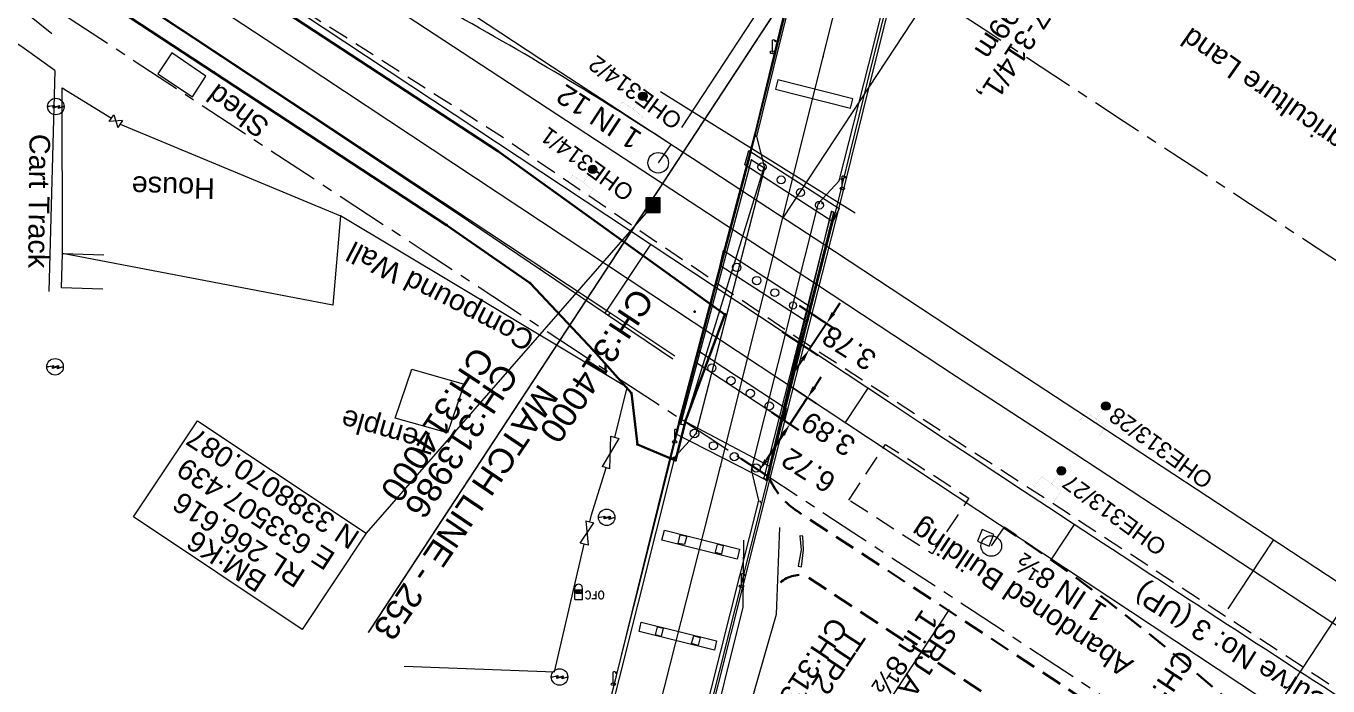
# Model space of a CAD drawing. Header units: metres. Extents: x 628572 to 650094, y 3375792 to 3391117.
# Drawn here: x 633431.5 to 633589.3, y 3388011.8 to 3388091.8 of the extents above; entities that cross this region are included whole.
import ezdxf
from ezdxf.enums import TextEntityAlignment as Align

# ---------------------------------------------------------------- set-up
doc = ezdxf.new("R2010")
doc.units = ezdxf.units.M
doc.header["$MEASUREMENT"] = 0
for name, pattern in [('CENTER', [2, 1.25, -0.25, 0.25, -0.25]), ('DASHED', [0.75, 0.5, -0.25]), ('PHANTOM2', [1.25, 0.625, -0.125, 0.125, -0.125, 0.125, -0.125])]:
    doc.linetypes.add(name, pattern=pattern)
doc.layers.get('Defpoints').update_dxf_attribs({"lineweight": 0})
for name, color, linetype, lineweight in [('Bench_Mark', 7, 'Continuous', 0), ('BRIDGE DETAILS PLAN', 7, 'Continuous', 0), ('Bridge Parapet', 7, 'Continuous', 0), ('Cart Track', 34, 'Continuous', 0), ('Compound Wall', 251, 'Continuous', 0), ('DFCC BOUNDARY', 6, 'CENTER', 0), ('Electric Pole', 251, 'Continuous', 0), ('Existing Chainage', 7, 'Continuous', 0), ('Existing IR Track', 143, 'Continuous', 0), ('Existing Railway Boundary', 7, 'CENTER', 0), ('Footpath', 251, 'Continuous', 0), ('Gate', 251, 'Continuous', 0), ('Govt buliding', 251, 'Continuous', 0), ('Grill', 251, 'Continuous', 0), ('Lamp_Post', 7, 'Continuous', 0), ('LC DETAILS IN PLAN', 7, 'Continuous', 0), ('MATCH LINE', 7, 'Continuous', 0), ('Ofc Pillar', 7, 'Continuous', 0), ('OHE MAST', 8, 'Continuous', 0), ('Parking Area', 251, 'Continuous', 30), ('Piers_Abutment', 7, 'Continuous', 0), ('PROPOSED DFCC TOE LINE', 239, 'Continuous', 0), ('PROPOSED DFCC TOE SLOPES', 239, 'Continuous', 0), ('PROPOSED FORMATION LINE - PLAN', 187, 'Continuous', 0), ('Religious_Place', 251, 'Continuous', 0), ('Residential Building Pucca', 251, 'Continuous', 0), ('Shed', 251, 'Continuous', 0), ('Side Details', 251, 'Continuous', 0), ('Subroad Centre', 34, 'Continuous', 0), ('Subroad Edge', 34, 'Continuous', 0), ('Tank', 7, 'Continuous', 0), ('Text', 251, 'Continuous', 0), ('TOPOSTYLEREMARK', 251, 'Continuous', 0), ('Wing Wall', 7, 'Continuous', 0)]:
    doc.layers.add(name, color=color, linetype=linetype, lineweight=lineweight)
for name, color, linetype in [('Cut & Conn', 190, 'Continuous'), ('Cut & Conn curves up', 192, 'Continuous'), ('IR PROPOSALS', 190, 'Continuous')]:
    doc.layers.add(name, color=color, linetype=linetype)
doc.styles.add('notes', font='romans.shx', dxfattribs={"height": 2})
doc.styles.get("Standard").update_dxf_attribs({"font": 'arial.ttf'})
doc.styles.add('Style-Arial', font='arial.ttf')
doc.styles.add('Text', font='arial.ttf', dxfattribs={"height": 2})
doc.dimstyles.new('ISO-25', dxfattribs={"dimtxt": 2.5, "dimasz": 2.5, "dimexe": 1.25, "dimexo": 0.625, "dimtad": 1, "dimtxsty": 'Standard', "dimcen": 2.5, "dimadec": 0, "dimazin": 0, "dimtfac": 1, "dimtmove": 0, "dimatfit": 3, "dimfxl": 1, "dimarcsym": 0})

# ---------------------------------------------------------------- blocks, each defined once
blk = doc.blocks.new('GT')
at = {"layer": 'Gate'}
for p, q in [((-0.5, -0.5), (-0.5, 0.5)), ((-0.5, 0.5), (0.5, -0.5)), ((0.5, 0.5), (0.5, -0.5))]:
    blk.add_line(p, q, dxfattribs=at)
at = {"layer": 'Gate', "flags": 128}
blk.add_lwpolyline([(0.5, 0.5), (-0.5, -0.5)], dxfattribs=at)
blk = doc.blocks.new('EP')
blk.add_hatch(color=8).paths.add_polyline_path([(0.31, -0.24), (0.31, 0), (-0.31, -0.19), (-0.31, 0.07), (-0.93, -0.01), (-0.21, 0.16), (-0.21, -0.05), (0.43, 0.15), (0.41, -0.1), (0.94, -0.01)])
at = {"color": 8}
for p, q in [((-0.93, -0.01), (-0.21, 0.16)), ((-0.31, 0.07), (-0.93, -0.01)), ((-0.31, -0.19), (-0.31, 0.07)), ((0.31, 0), (-0.31, -0.19)), ((-0.21, 0.16), (-0.21, -0.05)), ((-0.21, -0.05), (0.43, 0.15)), ((0.31, -0.24), (0.31, 0)), ((0.43, 0.15), (0.41, -0.1)), ((0.94, -0.01), (0.31, -0.24)), ((0.41, -0.1), (0.94, -0.01))]:
    blk.add_line(p, q, dxfattribs=at)
blk.add_circle((0, 0), 1, dxfattribs=at)
blk = doc.blocks.new('LP')
at = {"flags": 128}
for points in [[(0, 0), (0, 1.5)], [(0.25, 1.35), (0.44, 1.35)]]:
    blk.add_lwpolyline(points, dxfattribs=at)
for centre, radius, start, end in [((0.07, 0.99), 0.519, 57.6425, 97.3165), ((0.34, 1.33), 0.094, 11.7012, 168.0476)]:
    blk.add_arc(centre, radius, start, end)
at = {"extrusion": (0, 0, -1)}
blk.add_ellipse((0, 0.01), major_axis=(0.308, 0), ratio=0.400495, dxfattribs=at)
blk.add_ellipse((0.35, 1.36), major_axis=(0.0017, 0.0438), ratio=0.461056, start_param=1.74022, end_param=4.575836)
blk = doc.blocks.new('OFC')
at = {"ltscale": 5}
for p, q in [((-0.46, 0), (-0.46, 1.23)), ((-0.46, 0), (0.46, 0)), ((0.46, 0), (0.46, 1.23))]:
    blk.add_line(p, q, dxfattribs=at)
at = {"extrusion": (-1, -8.21066e-11, 0), "elevation": 0.34, "flags": 128}
blk.add_lwpolyline([(-1.13, 1.23), (-1.13, 0), (-0.77, 0), (-0.77, 1.23), (-1.13, 1.23)], close=True, dxfattribs=at)
at = {"extrusion": (-2.00765e-10, 1, 0), "elevation": 1.13, "flags": 128}
blk.add_lwpolyline([(-0.38, 1.23), (-0.38, 0), (0.34, 0), (0.34, 1.23), (-0.38, 1.23)], close=True, dxfattribs=at)
at = {"flags": 128}
blk.add_lwpolyline([(0.38, 1.13), (0.38, 0.77), (-0.34, 0.77), (-0.34, 1.13), (0.38, 1.13)], close=True, dxfattribs=at)
at = {"elevation": 1.23, "flags": 128}
blk.add_lwpolyline([(0.38, 0.77), (0.38, 1.13), (-0.34, 1.13), (-0.34, 0.77), (0.38, 0.77)], close=True, dxfattribs=at)
at = {"extrusion": (-8.0306e-11, -1, 0), "elevation": -0.77, "flags": 128}
blk.add_lwpolyline([(-0.34, 1.23), (-0.34, 0), (0.38, 0), (0.38, 1.23), (-0.34, 1.23)], close=True, dxfattribs=at)
at = {"extrusion": (1, -3.28427e-10, 0), "elevation": 0.38, "flags": 128}
blk.add_lwpolyline([(0.77, 1.23), (0.77, 0), (1.13, 0), (1.13, 1.23), (0.77, 1.23)], close=True, dxfattribs=at)
at = {"ltscale": 5}
blk.add_arc((0, 1.36), 0.48, 343.8979, 196.1021, dxfattribs=at)
at = {"ltscale": 5, "style": 'notes'}
blk.add_text('OFC', height=0.246, rotation=0, dxfattribs=at).set_placement((-0.33, 0.84))
at = {"style": 'notes'}
blk.add_text('OFC', height=0.937, rotation=180, dxfattribs=at).set_placement((3.18, 0.99, -359.18))
blk = doc.blocks.new('BM')
blk.add_hatch(color=256).paths.add_polyline_path([(-0.88, -0.88), (-0.88, 0.88), (0.88, 0.88), (0.88, -0.88)])
for p, q in [((0.88, 0.88), (-0.88, 0.88)), ((-0.88, 0.88), (-0.88, -0.88)), ((0.88, -0.88), (0.88, 0.88)), ((-0.88, -0.88), (0.88, -0.88))]:
    blk.add_line(p, q)
blk = doc.blocks.new('OHE MAST')
h = blk.add_hatch(color=256)
edge = h.paths.add_edge_path()
edge.add_arc((0, 0), 0.514, 0, 360)
at = {"const_width": 0.01, "flags": 128}
for points in [[(1.5, 3.5), (1.5, 2), (-1.5, 2), (-1.5, 3.5)], [(0, 2), (0, 0)]]:
    blk.add_lwpolyline(points, dxfattribs=at)
blk.add_circle((0, 0), 0.514)
blk = doc.blocks.new('*D114')
at = {"color": 0, "lineweight": -2, "transparency": 16777216}
for p, q in [((633525.17, 3388057.93), (633529.53, 3388055.05)), ((633529.31, 3388056.99), (633530.14, 3388058.24)), ((633523.08, 3388054.78), (633527.44, 3388051.89)), ((633528.48, 3388055.74), (633526.39, 3388052.58)), ((633525.57, 3388051.33), (633524.74, 3388050.08))]:
    blk.add_line(p, q, dxfattribs=at)
at = {"color": 0, "transparency": 16777216}
for points in [[(633529.52, 3388056.85), (633529.1, 3388057.12), (633528.48, 3388055.74)], [(633525.77, 3388051.19), (633525.36, 3388051.47), (633526.39, 3388052.58)]]:
    blk.add_solid(points, dxfattribs=at)
at = {"layer": 'Defpoints', "color": 0, "transparency": 16777216}
for p in [(633524.65, 3388058.28), (633522.56, 3388055.12), (633526.39, 3388052.58)]:
    blk.add_point(p, dxfattribs=at)
at = {"color": 0, "transparency": 16777216, "insert": (633531.22, 3388052.76), "char_height": 2.5, "attachment_point": 5, "rotation": 147.6473}
blk.add_mtext('3.78', dxfattribs=at)
blk = doc.blocks.new('*D115')
at = {"color": 0, "lineweight": -2, "transparency": 16777216}
for p, q in [((633523.95, 3388048.22), (633527.22, 3388046.05)), ((633527.01, 3388047.99), (633527.84, 3388049.25)), ((633524.03, 3388043.5), (633526.18, 3388046.74)), ((633521.8, 3388044.98), (633525.07, 3388042.81)), ((633523.2, 3388042.25), (633522.38, 3388041))]:
    blk.add_line(p, q, dxfattribs=at)
at = {"color": 0, "transparency": 16777216}
for points in [[(633527.22, 3388047.86), (633526.8, 3388048.13), (633526.18, 3388046.74)], [(633523.41, 3388042.11), (633523, 3388042.39), (633524.03, 3388043.5)]]:
    blk.add_solid(points, dxfattribs=at)
at = {"layer": 'Defpoints', "color": 0, "transparency": 16777216}
for p in [(633523.43, 3388048.57), (633526.18, 3388046.74), (633521.28, 3388045.32)]:
    blk.add_point(p, dxfattribs=at)
at = {"color": 0, "transparency": 16777216, "insert": (633528.7, 3388042.34), "char_height": 2.5, "attachment_point": 5, "rotation": 147.6473}
blk.add_mtext('3.89', dxfattribs=at)
blk = doc.blocks.new('*D116')
at = {"color": 0, "lineweight": -2, "transparency": 16777216}
for p, q in [((633521.81, 3388044.97), (633525.08, 3388042.82)), ((633523.21, 3388042.25), (633521.16, 3388039.14)), ((633518.1, 3388039.36), (633521.38, 3388037.2))]:
    blk.add_line(p, q, dxfattribs=at)
at = {"color": 0, "transparency": 16777216}
for points in [[(633523.42, 3388042.11), (633523, 3388042.39), (633524.04, 3388043.5)], [(633521.37, 3388039.01), (633520.95, 3388039.28), (633520.33, 3388037.89)]]:
    blk.add_solid(points, dxfattribs=at)
at = {"layer": 'Defpoints', "color": 0, "transparency": 16777216}
for p in [(633521.28, 3388045.32), (633517.58, 3388039.71), (633520.33, 3388037.89)]:
    blk.add_point(p, dxfattribs=at)
at = {"color": 0, "transparency": 16777216, "insert": (633526.3, 3388037.91), "char_height": 2.5, "attachment_point": 5, "rotation": 147.6473}
blk.add_mtext('6.72', dxfattribs=at)

msp = doc.modelspace()

# ---------------------------------------------------------------- linework, layer by layer
at = {"layer": 'BRIDGE DETAILS PLAN', "flags": 128}
msp.add_lwpolyline([(633552.1138, 3387962.0314), (633603.1585, 3388039.6917)], dxfattribs=at)
at = {"layer": 'Bridge Parapet', "flags": 128}
for points in [[(633494.008, 3387977.0023), (633510.7045, 3388043.7049), (633519.1391, 3388075.7197), (633534.0707, 3388136.0056), (633546.3426, 3388184.9469), (633558.3974, 3388232.6781), (633570.6413, 3388281.1624), (633582.3289, 3388327.4457), (633582.1079, 3388327.4918), (633570.3504, 3388281.2824), (633558.0854, 3388232.6592), (633546.1026, 3388184.8959), (633533.7307, 3388136.0457), (633522.329, 3388089.3873), (633519.7365, 3388078.6746), (633519.0071, 3388075.9338), (633510.5455, 3388043.721), (633479.7156, 3387918.3144)], [(633521.3285, 3388036.7084), (633529.8433, 3388070.3382), (633533.9877, 3388087.1526), (633545.6663, 3388133.596), (633558.0573, 3388182.7642), (633569.4548, 3388228.1836), (633582.6762, 3388280.2627), (633593.7715, 3388324.3931), (633593.9985, 3388324.3221), (633582.9812, 3388280.2236), (633569.7328, 3388228.0925), (633545.9003, 3388133.6159), (633534.2627, 3388087.0596), (633530.0923, 3388070.2642), (633521.5215, 3388036.6074)], [(633482.2174, 3387748.643), (633482.1688, 3387779.012), (633482.1369, 3387814.719), (633482.4642, 3387837.892), (633483.587, 3387858.0918), (633486.9363, 3387888.1203), (633491.6283, 3387916.0007), (633505.8457, 3387975.0586), (633521.3285, 3388036.7084)], [(633521.5215, 3388036.6074), (633506.0577, 3387975.0676), (633491.8333, 3387915.9936), (633483.906, 3387858.1278), (633482.6542, 3387837.9969), (633482.4189, 3387814.726), (633482.4088, 3387779.14), (633482.4524, 3387748.533), (633482.2174, 3387748.643)]]:
    msp.add_lwpolyline(points, dxfattribs=at)
msp.add_lwpolyline([(633521.1618, 3388036.7999), (633521.2845, 3388036.6834), (633529.4951, 3388069.0573), (633529.3181, 3388069.1913), (633521.1618, 3388036.7999)], close=True, dxfattribs=at)
at = {"layer": 'Cart Track', "flags": 128}
msp.add_lwpolyline([(633434.9356, 3388086.4237), (633434.2058, 3388059.6388)], dxfattribs=at)
at = {"layer": 'Compound Wall', "flags": 128}
for points in [[(633502.8062, 3388041.9121), (633504.3351, 3388047.9558), (633469.5511, 3388068.8098), (633468.6285, 3388057.9489), (633435.8664, 3388064.2246), (633435.8443, 3388084.3486), (633441.8038, 3388080.6518)], [(633442.8647, 3388079.9416), (633469.5511, 3388068.8098)], [(633499.7938, 3388031.6745), (633500.0099, 3388032.5035), (633501.7537, 3388038.2342)], [(633477.2653, 3388014.1767), (633495.5222, 3388013.4781), (633499.1054, 3388028.9816)]]:
    msp.add_lwpolyline(points, dxfattribs=at)
at = {"layer": 'Cut & Conn', "linetype": 'Continuous', "lineweight": 0, "flags": 128}
msp.add_lwpolyline([(633501.648, 3388056.9798), (633507.1697, 3388065.3171)], dxfattribs=at)
at = {"layer": 'Cut & Conn curves up', "lineweight": 0, "flags": 128}
for points in [[(633533.4897, 3388047.8857), (633530.7288, 3388043.7171)], [(633558.5182, 3388031.3456), (633555.7698, 3388027.1687)]]:
    msp.add_lwpolyline(points, dxfattribs=at)
at = {"layer": 'DFCC BOUNDARY', "ltscale": 5, "flags": 128}
msp.add_lwpolyline([(634429.4889, 3387513.4105), (634426.1895, 3387508.3988), (634419.7931, 3387512.5211), (634404.4991, 3387522.3747), (634378.1359, 3387539.6578), (634351.712, 3387556.981), (634335.9664, 3387567.3032), (634320.2886, 3387577.5811), (634304.8024, 3387587.7611), (634289.3462, 3387597.9214), (634272.346, 3387609.0946), (634255.2778, 3387620.3125), (634239.2043, 3387630.8892), (634222.9323, 3387641.5963), (634207.0037, 3387652.0409), (634191.0838, 3387662.4797), (634175.1238, 3387673.0005), (634159.2052, 3387683.4942), (634142.3072, 3387694.5871), (634125.4714, 3387705.639), (634108.1406, 3387717.0123), (634090.8156, 3387728.3817), (634074.7588, 3387738.9565), (634058.5467, 3387749.6288), (634041.5346, 3387760.8181), (634024.4481, 3387772.0564), (634009.347, 3387782.0356), (633994.1171, 3387792.0999), (633978.7581, 3387802.1521), (633963.4261, 3387812.1867), (633948.4915, 3387821.9886), (633933.5729, 3387831.7799), (633915.6253, 3387843.5591), (633881.1974, 3387866.1587), (633864.6302, 3387877.0361), (633849.6344, 3387886.8809), (633834.5936, 3387896.7552), (633829.2074, 3387900.2982), (633839.0778, 3387915.3506), (633828.4043, 3387922.4271), (633812.2617, 3387933.1296), (633797.354, 3387942.9725), (633782.5264, 3387952.7625), (633765.3231, 3387964.1776), (633748.0988, 3387975.6067), (633732.5065, 3387985.9713), (633716.8561, 3387996.3745), (633699.5737, 3388007.8273), (633682.3675, 3388019.2296), (633666.2722, 3388029.8685), (633650.3556, 3388040.3891), (633634.8738, 3388050.6626), (633627.3024, 3388055.6866), (633627.2813, 3388055.7179), (633609.8973, 3388067.2236), (633602.2022, 3388055.5281), (633595.2427, 3388060.098), (633578.8436, 3388070.8663), (633564.5675, 3388080.2056), (633547.4844, 3388091.4779), (633530.0073, 3388102.9177), (633512.5564, 3388114.3403), (633498.9838, 3388123.2488), (633478.7149, 3388136.5747), (633475.9757, 3388132.3917), (633466.8512, 3388138.3907), (633450.5143, 3388149.1452), (633434.7232, 3388159.4875), (633418.1779, 3388170.3241), (633402.6228, 3388180.5383), (633386.7801, 3388190.9414), (633369.5535, 3388202.2641), (633352.3136, 3388213.5955), (633333.4781, 3388225.9568), (633314.6789, 3388238.2943), (633299.7464, 3388248.1103), (633284.7932, 3388257.9399), (633265.7087, 3388270.4181), (633246.5851, 3388282.9206), (633234.3751, 3388290.9157), (633222.1433, 3388298.9251), (633203.8791, 3388310.9031), (633185.6706, 3388322.8445), (633169.1062, 3388333.7518), (633152.7043, 3388344.5522), (633136.6526, 3388355.3307), (633120.6995, 3388366.0431), (633093.1881, 3388384.8291), (633088.3444, 3388388.1366), (633069.1887, 3388401.33), (633056.4484, 3388410.1094), (633046.7317, 3388416.8512), (633039.4302, 3388421.8772), (633030.212, 3388428.258), (633012.2457, 3388440.688), (632996.9051, 3388451.2537), (632992.1416, 3388454.565), (632977.2134, 3388464.8591), (632959.2754, 3388477.1351), (632957.0223, 3388478.7144), (632938.3558, 3388491.398), (632925.836, 3388499.7971), (632902.7424, 3388515.0273), (632890.8353, 3388522.8009), (632885.7488, 3388525.9863), (632868.7141, 3388537.1993), (632847.8113, 3388559.867)], dxfattribs=at)
at = {"layer": 'Existing Chainage', "color": 7, "linetype": 'Continuous', "lineweight": 13, "flags": 128}
for points in [[(633502.8774, 3388063.9512), (633511.095, 3388076.5)], [(633502.8774, 3388063.9512), (633511.095, 3388076.5)], [(633577.1584, 3388021.1033), (633582.6579, 3388029.4553)]]:
    msp.add_lwpolyline(points, dxfattribs=at)
at = {"layer": 'Existing IR Track', "color": 88, "linetype": 'DASHED', "ltscale": 5, "flags": 128}
msp.add_lwpolyline([(633655.2558, 3387968.8454), (633651.3204, 3387971.3978), (633618.9693, 3387992.5343), (633588.2438, 3388012.7388), (633555.5721, 3388034.1031), (633524.2034, 3388054.4683), (633489.5286, 3388078.1213), (633461.7389, 3388095.8322), (633429.7692, 3388117.3358), (633397.98, 3388138.1201), (633365.2232, 3388159.5832), (633331.9342, 3388181.5017), (633305.6101, 3388199.5599), (633293.819, 3388207.6162), (633281.4239, 3388215.7519), (633264.447, 3388226.8212), (633226.0824, 3388251.9169), (633201.4886, 3388268.1225), (633165.1673, 3388291.9881), (633131.8644, 3388313.7708), (633100.0164, 3388334.8736), (633069.8468, 3388355.0655), (633066.6826, 3388357.1272), (633052.312, 3388366.5682), (633049.0719, 3388368.7399), (633046.1212, 3388370.658), (633034.399, 3388378.4057), (633025.0907, 3388384.5662), (633008.4566, 3388395.4793), (632989.5886, 3388407.849), (632964.854, 3388424.1264), (632944.356, 3388437.5642), (632916.4413, 3388455.8732), (632896.2201, 3388469.1828), (632879.7564, 3388480.0129), (632866.3179, 3388488.8026), (632862.5514, 3388491.262), (632858.682, 3388493.7589), (632841.7019, 3388504.9599)], dxfattribs=at)
at = {"layer": 'Existing IR Track', "flags": 128}
for points in [[(633606.8888, 3388008.157), (633591.0452, 3388018.5872), (633591.041, 3388018.5932), (633574.9339, 3388029.1698), (633558.5614, 3388039.9207), (633544.2506, 3388049.2826), (633527.1635, 3388060.5576), (633509.7436, 3388071.9599), (633492.2733, 3388083.3953), (633478.6812, 3388092.3166), (633449.2718, 3388111.6519), (633432.9504, 3388122.3962), (633417.1907, 3388132.7179), (633400.6292, 3388143.5651), (633385.0584, 3388153.7896), (633369.2156, 3388164.1927), (633351.9773, 3388175.5232), (633334.7374, 3388186.8546), (633315.9206, 3388199.2036), (633297.1214, 3388211.5411), (633282.1688, 3388221.3703), (633267.2484, 3388231.1783), (633248.1968, 3388243.635)], [(633624.7361, 3388001.7759), (633609.3469, 3388011.8954), (633593.6904, 3388022.1908), (633577.3994, 3388032.9178), (633561.0644, 3388043.6737), (633546.7342, 3388053.0606), (633529.468, 3388064.4682), (633512.2343, 3388075.7539), (633511.095, 3388076.5), (633495.284, 3388086.8539), (633481.2035, 3388096.1521), (633467.6862, 3388105.0785), (633451.804, 3388115.5032), (633435.599, 3388126.1681), (633419.749, 3388136.6076)]]:
    msp.add_lwpolyline(points, dxfattribs=at)
at = {"layer": 'Existing Railway Boundary', "ltscale": 5, "flags": 128}
msp.add_lwpolyline([(631983.38, 3389039.032), (631997.7807, 3389029.4226), (631998.0481, 3389028.4172), (632017.689, 3389013.381), (632054.7643, 3388986.9088), (632106.6339, 3388955.856), (632154.9467, 3388925.0992), (632230.8669, 3388875.9972), (632261.2753, 3388857.0709), (632290.5359, 3388840.2738), (632385.6616, 3388776.6365), (632400.5735, 3388766.5357), (632397.5375, 3388762.1235), (632395.5364, 3388759.1088), (632389.2973, 3388750.367), (632386.7075, 3388746.9674), (632380.0799, 3388739.4039), (632361.8258, 3388715.063), (632365.1364, 3388712.5802), (632373.8273, 3388706.8724), (632388.4278, 3388697.2834), (632403.5607, 3388687.3436), (632418.7904, 3388677.3402), (632434.5002, 3388667.0345), (632450.2517, 3388656.7014), (632466.7864, 3388645.8571), (632483.3195, 3388635.0137), (632501.7611, 3388622.9148), (632520.2525, 3388610.7831), (632536.8197, 3388599.9238), (632553.3588, 3388589.0829), (632565.8495, 3388580.885), (632578.4671, 3388572.604), (632596.9196, 3388560.5289), (632615.4939, 3388548.3741), (632635.6038, 3388535.295), (632652.8405, 3388523.9973), (632669.9946, 3388512.743), (632686.4084, 3388501.9869), (632696.8068, 3388495.1588), (632732.8678, 3388550.0585), (632815.552, 3388494.313), (632865.8266, 3388462.6693), (632954.7858, 3388408.1832), (633025.1519, 3388369.9037), (633056.7277, 3388353.8904), (633065.1399, 3388349.0145), (633088.5914, 3388328.9973), (633152.5885, 3388273.22), (633202.5468, 3388242.3953), (633264.4413, 3388204.6969), (633318.529, 3388171.7998), (633353.1394, 3388148.7029), (633406.9301, 3388112.3266), (633420.502, 3388103.4378), (633436.8123, 3388092.7008), (633466.2362, 3388073.356), (633479.8402, 3388064.4269), (633497.3225, 3388052.9837), (633514.7073, 3388041.6043), (633531.7969, 3388030.3277), (633546.129, 3388020.9518), (633562.4852, 3388010.2117), (633576.5949, 3388000.9466), (633594.4174, 3387989.2137), (633606.8568, 3387981.0241), (633607.7091, 3387982.3188), (633610.8424, 3387980.256), (633626.8506, 3387969.7582), (633642.9494, 3387959.201), (633660.1619, 3387947.8844), (633677.4438, 3387936.5221), (633693.0899, 3387926.2037), (633708.7685, 3387915.8637), (633726.0343, 3387904.4973), (633743.3468, 3387893.1002), (633758.2779, 3387883.3197), (633773.1647, 3387873.5681), (633789.2894, 3387862.9617), (633805.4356, 3387852.3412), (633820.4764, 3387842.4668), (633835.4704, 3387832.6232), (633852.0416, 3387821.7432), (633886.4734, 3387799.1411), (633904.4207, 3387787.3621), (633919.3393, 3387777.5707), (633934.3023, 3387767.7502), (633949.6629, 3387757.6969), (633964.9235, 3387747.7091), (633980.0551, 3387737.7098), (633995.2041, 3387727.6988), (634012.3387, 3387716.4289), (634029.3333, 3387705.2512), (634045.5362, 3387694.5849), (634061.6293, 3387683.9862), (634078.9907, 3387672.5929), (634096.3149, 3387661.224), (634113.1506, 3387650.1721), (634130.0059, 3387639.1072), (634145.8823, 3387628.6414), (634161.8963, 3387618.085), (634177.8703, 3387607.6107), (634193.7633, 3387597.1895), (634209.9993, 3387586.506), (634226.097, 3387575.9134), (634243.1652, 3387564.6955), (634260.1615, 3387553.5249), (634275.6177, 3387543.3646), (634291.1318, 3387533.1662), (634296.8083, 3387529.4449), (634291.9143, 3387522.0113), (634301.9583, 3387515.4268), (634317.7028, 3387505.1053), (634344.1271, 3387487.7818), (634370.6963, 3387470.3636), (634386.1901, 3387460.3813), (634401.9429, 3387450.229), (634426.4972, 3387434.0857), (634451.3792, 3387417.727), (634475.9114, 3387401.5928), (634500.3759, 3387385.5031), (634523.6732, 3387370.1555), (634547.0997, 3387354.7227), (634564.8006, 3387343.068), (634582.571, 3387331.3674), (634601.3879, 3387318.9723), (634620.2858, 3387306.5238), (634639.3106, 3387294.0156), (634658.1243, 3387281.6461), (634679.4814, 3387267.2836), (634702.026, 3387254.0413), (634712.9167, 3387246.4104), (634726.0042, 3387238.4627), (634737.8854, 3387230.0656), (634750.9438, 3387221.7267), (634764.9008, 3387212.4131), (634775.612, 3387204.6159), (634789.3703, 3387195.959), (634801.4607, 3387188.869), (634814.7172, 3387180.8194), (634815.4987, 3387180.2694), (634827.9598, 3387171.3498), (634840.5994, 3387164.128), (634854.2176, 3387155.5292), (634871.8787, 3387143.9515), (634877.6173, 3387139.7695), (634887.5373, 3387132.4757), (634902.4262, 3387121.5277), (634921.3448, 3387107.4791), (634940.6674, 3387093.1306), (634962.2421, 3387077.0753), (634984.1126, 3387060.8), (635000.5185, 3387048.6195), (635017.0238, 3387036.3652), (635035.7455, 3387022.426), (635054.4369, 3387008.5092), (635082.1937, 3386987.9155), (635109.8573, 3386967.3911), (635134.2436, 3386949.2611), (635158.5309, 3386931.2047), (635180.7563, 3386914.7058), (635202.7867, 3386898.3516), (635206.1213, 3386895.8016), (635211.1242, 3386892.0437), (635230.1367, 3386877.9281), (635249.207, 3386863.7701), (635270.9723, 3386847.61), (635292.819, 3386831.3895), (635313.1117, 3386816.3456), (635333.3618, 3386801.3334), (635352.372, 3386787.2182), (635371.5331, 3386772.9909), (635390.4616, 3386758.9197), (635409.8226, 3386744.527), (635427.2062, 3386731.6093), (635445.0434, 3386718.3546), (635461.6171, 3386706.0794), (635478.4695, 3386693.5976), (635493.4196, 3386682.4884), (635508.6023, 3386671.2062), (635518.0063, 3386664.2196), (635527.5618, 3386657.1206), (635543.461, 3386645.2907), (635559.7145, 3386633.1978), (635591.676, 3386610.2688), (635606.0755, 3386599.5015), (635620.6466, 3386588.6057), (635636.5434, 3386576.7606), (635652.3995, 3386564.9458), (635668.2493, 3386553.1365), (635683.9787, 3386541.4169), (635700.2614, 3386528.9886), (635716.7419, 3386516.4094), (635732.9183, 3386504.3569), (635749.0007, 3386492.3748), (635764.9276, 3386480.5277), (635780.91, 3386468.6394), (635796.8963, 3386456.7694), (635812.8908, 3386444.8934), (635829.3631, 3386432.6938), (635845.7912, 3386420.527), (635861.6814, 3386408.7334), (635877.6317, 3386396.8953), (635893.2055, 3386385.3425), (635908.8769, 3386373.7174), (635925.058, 3386361.6972), (635941.2668, 3386349.6564), (635956.6865, 3386338.1889), (635972.0823, 3386326.7391), (635987.7899, 3386315.0493), (636003.5308, 3386303.3347), (636019.0977, 3386291.765), (636034.6476, 3386280.2079), (636050.7681, 3386268.2256), (636066.8961, 3386256.2378), (636083.1084, 3386244.1987), (636099.3561, 3386232.1333), (636114.134, 3386221.1471), (636147.8198, 3386196.1265), (636166.7058, 3386182.1085), (636182.4635, 3386170.4111), (636198.2037, 3386158.7268), (636214.3364, 3386146.7471), (636230.3919, 3386134.8247), (636230.9614, 3386134.4025), (636228.154, 3386130.995), (636300.9317, 3386076.4069), (636382.1931, 3386014.4435), (636463.0816, 3385952.0584), (636544.2755, 3385889.3268), (636568.8921, 3385871.1182), (636613.4471, 3385839.7025), (636628.0709, 3385853.6506), (636650.5128, 3385835.4717), (636693.9069, 3385800.1065), (636686.7095, 3385790.4003), (636696.0629, 3385782.3378), (636710.473, 3385769.9165), (636766.0138, 3385726.4206), (636849.4668, 3385668.9836), (636931.64, 3385608.8479), (637013.8419, 3385548.1951), (637096.6082, 3385488.6336), (637121.9489, 3385470.2058), (637176.9181, 3385426.1737), (637258.1753, 3385363.4078), (637340.1494, 3385301.7514), (637422.2947, 3385241.0852), (637447.0788, 3385223.2045), (637528.2227, 3385160.8768), (637610.9552, 3385100.7612), (637694.8717, 3385041.953), (637753.3499, 3385002.2846), (637771.5944, 3384989.982), (637771.5944, 3384979.4924), (637852.0915, 3384922.0343), (637935.0162, 3384862.0714), (637993.4351, 3384821.4573), (638019.0158, 3384803.2052), (638102.4107, 3384745.0584), (638178.9785, 3384688.3398), (638237.6603, 3384636.8079), (638344.701, 3384557.2221), (638427.4112, 3384496.8586), (638508.4228, 3384435.5926), (638565.3238, 3384391.9743), (638589.782, 3384373.2765), (638631.8324, 3384337.8543), (638619.2503, 3384320.7689), (638700.6253, 3384258.2275), (638758.2306, 3384210.1286), (638748.4263, 3384194.4881), (638832.9819, 3384135.241), (638898.2751, 3384089.8354), (638910.685, 3384104.7359), (638994.0238, 3384045.8483), (639077.2216, 3383986.384), (639102.1383, 3383968.0886), (639159.8745, 3383926.5901), (639184.8741, 3383908.5552), (639242.6613, 3383867.4991), (639268.1519, 3383849.1332), (639327.9549, 3383811.5106), (639354.2186, 3383795.0507), (639414.5653, 3383756.9689), (639440.0428, 3383739.3736), (639498.3493, 3383699.1058), (639523.8465, 3383681.6785), (639574.9736, 3383646.7331), (639583.1624, 3383652.0276), (639689.1575, 3383571.5368), (639770.3529, 3383510.1038), (639826.8338, 3383467.0843), (639851.6063, 3383448.3401), (639907.8381, 3383405.1303), (639928.7552, 3383389.2727), (639932.4136, 3383385.8226), (639987.4639, 3383341.8457), (640012.7135, 3383323.0928), (640093.1273, 3383262.0565), (640171.8725, 3383196.1592), (640228.3322, 3383153.381), (640311.5957, 3383095.2106), (640394.8641, 3383036.2274), (640477.4145, 3382977.0386), (640559.1827, 3382915.4685), (640665.4567, 3382835.3045), (640720.6935, 3382789.5682), (640744.1896, 3382769.9043), (640801.5333, 3382727.7921), (640884.497, 3382668.355), (640967.4181, 3382609.4811), (641049.3321, 3382547.9775), (641130.842, 3382487.0083), (641212.6929, 3382426.3203), (641295.2397, 3382366.2732), (641377.1032, 3382305.6407), (641458.6913, 3382244.4694), (641539.788, 3382182.3426), (641622.1383, 3382122.0097), (641702.364, 3382062.6427), (641784.5528, 3382001.6936), (641867.0132, 3381941.5198), (641973.939, 3381862.1361), (642047.1447, 3381806.5386), (642111.3474, 3381756.247), (642135.5451, 3381737.1522), (642191.6481, 3381692.8805), (642216.3665, 3381674.0919), (642297.8377, 3381612.4104), (642380.4062, 3381552.4772), (642463.3246, 3381492.4122), (642545.7114, 3381431.7783), (642627.5896, 3381371.9523), (642710.042, 3381311.7191), (642794.2249, 3381254.3826), (642875.8129, 3381193.2771), (642956.3456, 3381130.3141), (643036.4583, 3381067.3443), (643117.185, 3381004.8095), (643172.4593, 3380960.8682), (643197.158, 3380942.1115), (643255.3116, 3380901.5691), (643282.0179, 3380885.9855), (643340.0019, 3380844.3971), (643414.9945, 3380785.1482), (643451.8986, 3380756.7808), (643532.8037, 3380694.4612), (643535.2972, 3380692.6635), (643551.2784, 3380680.8194), (643567.3357, 3380668.919), (643583.0638, 3380657.2952), (643598.7082, 3380645.7333), (643614.3081, 3380634.1892), (643630.1523, 3380622.4653), (643650.0814, 3380608.0318), (643669.585, 3380593.9065), (643682.7179, 3380584.1884), (643695.5222, 3380574.7117), (643709.3225, 3380564.4893), (643722.9637, 3380554.3847), (643737.887, 3380543.3483), (643752.8235, 3380532.3022), (643768.2592, 3380520.8389), (643783.7331, 3380509.3472), (643799.7855, 3380497.4973), (643815.9413, 3380485.5714), (643832.7782, 3380473.1288), (643849.7289, 3380460.6021), (643866.059, 3380448.5159), (643882.3496, 3380436.4589), (643898.3816, 3380424.7148), (643914.2305, 3380413.1048), (643929.3278, 3380401.9147), (643944.4267, 3380390.7231), (643959.7518, 3380379.1349), (643975.3902, 3380367.3097), (643987.907, 3380358.1055), (644000.1603, 3380349.0958), (644017.4569, 3380336.3184), (644034.4669, 3380323.7528), (644046.4455, 3380314.9727), (644249.4258, 3380165.3983), (644621.007, 3379887.6965), (644676.9944, 3379845.4482), (644702.8645, 3379825.9912), (644738.6024, 3379799.4801), (644742.2817, 3379796.7418), (644771.2557, 3379773.8192), (644804.6479, 3379750.2058), (644834.554, 3379728.6172), (644848.5372, 3379718.5093), (644863.2911, 3379707.9396), (644878.1999, 3379697.2589), (644893.8111, 3379686.127), (644909.381, 3379675.0245), (644918.4816, 3379668.5863), (644935.1691, 3379656.7791), (644907.7997, 3379620.3367), (644936.8456, 3379598.666), (644961.4527, 3379618.4234), (645145.9779, 3379481.4776), (645154.4712, 3379493.1591), (645276.7247, 3379402.534), (645270.2115, 3379393.7381), (645468.3754, 3379252.8811), (645478.6859, 3379267.1096), (645498.5589, 3379252.3702), (645510.5872, 3379243.9988), (645510.5872, 3379243.9988), (645531.3517, 3379228.922), (645544.8911, 3379218.91), (645549.0311, 3379215.8257)], dxfattribs=at)
at = {"layer": 'Footpath', "flags": 128}
for points in [[(633519.4, 3388075.6107), (633520.8929, 3388074.6705), (633511.2394, 3388043.3859), (633510.8185, 3388043.5419), (633519.4, 3388075.6107)], [(633529.0851, 3388069.3383), (633529.3147, 3388069.2519), (633529.0851, 3388069.3383), (633520.8935, 3388037.0215), (633521.1565, 3388036.7344), (633529.0851, 3388069.3383)]]:
    msp.add_lwpolyline(points, close=True, dxfattribs=at)
at = {"layer": 'Footpath'}
for p in [(633519.8995, 3388078.473), (633519.1151, 3388075.793), (633519.4, 3388075.611), (633520.8929, 3388074.67), (633530.2737, 3388073.248), (633530.4547, 3388073.304), (633527.5853, 3388070.344), (633527.9473, 3388070.307), (633529.0851, 3388069.338), (633529.3147, 3388069.252), (633510.8185, 3388043.542), (633511.2395, 3388043.386), (633512.7293, 3388042.381), (633509.7699, 3388039.409), (633509.9429, 3388039.46), (633519.4247, 3388037.962), (633520.8935, 3388037.021), (633521.1565, 3388036.734), (633520.4521, 3388034.152), (633520.5451, 3388033.978)]:
    msp.add_point(p, dxfattribs=at)
at = {"layer": 'Govt buliding', "color": 88, "linetype": 'DASHED', "ltscale": 5, "flags": 128}
msp.add_lwpolyline([(633531.1842, 3388034.318), (633535.6401, 3388041.0754), (633545.7322, 3388034.5409), (633541.2762, 3388027.7836), (633531.1842, 3388034.318)], close=True, dxfattribs=at)
at = {"layer": 'Grill', "flags": 128}
msp.add_lwpolyline([(633508.3392, 3388083.8853), (633531.9561, 3388069.1449)], dxfattribs=at)
at = {"layer": 'IR PROPOSALS', "linetype": 'Continuous', "lineweight": 0}
for p, q in [((633509.6069, 3388077.4744), (633508.077, 3388075.234)), ((633549.9788, 3388030.9837), (633548.4489, 3388028.7433))]:
    msp.add_line(p, q, dxfattribs=at)
at = {"layer": 'IR PROPOSALS', "linetype": 'Continuous', "lineweight": 0, "flags": 128}
for points in [[(633005.3366, 3388390.6501), (633017.9238, 3388382.2456, 0.00993225), (633037.4473, 3388369.7631, -0.01048092), (633058.0346, 3388356.5686), (633177.8795, 3388276.1671), (633464.7937, 3388087.4008), (633591.8294, 3388003.2666), (633707.3008, 3387929.2386), (633752.2019, 3387899.7159), (633755.1075, 3387899.6122)], [(633669.8611, 3387959.5362), (633666.7043, 3387961.5603), (633663.5474, 3387963.5843), (633620.9386, 3387990.9005), (633617.7816, 3387992.9245), (633614.6249, 3387994.9488), (633611.4686, 3387996.9736), (633608.3128, 3387998.9993), (633605.1578, 3388001.0262), (633602.0037, 3388003.0546), (633598.8508, 3388005.0848), (633595.6992, 3388007.117, -0.00221894), (633558.5182, 3388031.3456), (633555.3862, 3388033.408), (633552.2556, 3388035.4725), (633549.1262, 3388037.5386), (633545.9977, 3388039.6063), (633542.87, 3388041.6751), (633539.7429, 3388043.7448), (633536.6162, 3388045.8151), (633533.4897, 3388047.8857), (633203.4778, 3388266.4486)], [(633509.6069, 3388077.4744, 0.01891144), (633480.9665, 3388094.6099), (633461.9077, 3388105.0551, -0.01985979), (633431.8665, 3388123.1061)]]:
    msp.add_lwpolyline(points, format="xyb", dxfattribs=at)
at = {"layer": 'IR PROPOSALS', "lineweight": 13, "flags": 128}
for points in [[(633510.9379, 3388079.5078), (633524.7675, 3388100.636), (633506.1164, 3388112.9285), (633531.6685, 3388151.6978)], [(633519.693, 3387985.0513), (633543.4064, 3388021.0239)]]:
    msp.add_lwpolyline(points, dxfattribs=at)
at = {"layer": 'IR PROPOSALS', "linetype": 'DASHED', "lineweight": 30, "ltscale": 5, "flags": 128}
for points in [[(633801.3038, 3387853.9562, -0.3195207), (633798.335, 3387853.017), (633524.9612, 3388032.9503, -0.138793), (633521.583, 3388036.849)], [(633739.1144, 3387875.2611), (633736.4346, 3387875.3568), (633571.7311, 3388014.669, 0.02928505), (633549.9788, 3388030.9837), (633549.9788, 3388030.9837)], [(633795.3477, 3387844.907, 0.33400222), (633794.9653, 3387848.0519), (633525.8512, 3388025.1815, 0.25691383), (633522.5675, 3388023.9964)]]:
    msp.add_lwpolyline(points, format="xyb", dxfattribs=at)
at = {"layer": 'IR PROPOSALS', "linetype": 'Continuous', "lineweight": 0}
for centre in [(633508.077, 3388075.234), (633548.4489, 3388028.7433)]:
    msp.add_circle(centre, 1.2487, dxfattribs=at)
at = {"layer": 'LC DETAILS IN PLAN', "lineweight": 13, "flags": 128}
msp.add_lwpolyline([(633523.2426, 3388068.545), (633569.1235, 3388138.4032)], dxfattribs=at)
at = {"layer": 'MATCH LINE', "linetype": 'PHANTOM2', "ltscale": 15, "const_width": 0.2}
msp.add_lwpolyline([(633540.5301, 3388121.4489), (633472.934, 3388018.226)], dxfattribs=at)
at = {"layer": 'Parking Area', "flags": 128}
for points in [[(633292.7737, 3388206.196), (633331.0949, 3388179.8625), (633364.3908, 3388158.1108), (633396.8318, 3388136.7242), (633428.5828, 3388116.0236), (633488.6072, 3388076.6821), (633516.1604, 3388056.8332), (633511.4135, 3388044.0298), (633510.1758, 3388039.127), (633505.5691, 3388041.0757)], [(633505.5671, 3388041.0707), (633504.856, 3388047.2828), (633500.2437, 3388052.4574), (633492.5439, 3388060.6405), (633482.4369, 3388067.688), (633454.2176, 3388086.204), (633422.5735, 3388106.9845), (633390.5145, 3388127.9541), (633358.7155, 3388148.6416), (633325.4576, 3388171.0413), (633286.6803, 3388196.9569)]]:
    msp.add_lwpolyline(points, dxfattribs=at)
at = {"layer": 'Parking Area'}
for p in [(633454.2176, 3388086.204), (633488.6072, 3388076.682), (633482.4369, 3388067.688), (633492.5439, 3388060.641), (633512.4849, 3388057.1558), (633516.1604, 3388056.833), (633500.2437, 3388052.457), (633504.835, 3388047.322), (633511.4135, 3388044.03), (633505.5671, 3388041.071), (633510.1758, 3388039.127)]:
    msp.add_point(p, dxfattribs=at)
at = {"layer": 'Piers_Abutment', "flags": 128}
for points in [[(633531.6851, 3388082.9829), (633522.5854, 3388085.2862), (633522.2983, 3388084.1633), (633531.398, 3388081.86), (633531.6851, 3388082.9829)], [(633529.242, 3388068.0643), (633518.578, 3388074.9998), (633519.0672, 3388076.7397), (633530.0162, 3388069.6822), (633529.242, 3388068.0643)], [(633515.9625, 3388064.6002), (633515.5532, 3388062.8322), (633526.2172, 3388055.8967), (633526.6265, 3388057.6647), (633515.9625, 3388064.6002)], [(633523.2625, 3388044.0021), (633512.6525, 3388051.0017), (633512.9627, 3388052.4286), (633523.5727, 3388045.4291), (633523.2625, 3388044.0021)], [(633521.7454, 3388038.3309), (633521.3193, 3388036.6409), (633510.269, 3388042.3245), (633510.8326, 3388044.1169), (633521.7454, 3388038.3309)], [(633508.5355, 3388029.4592), (633508.8316, 3388030.6752), (633517.9523, 3388028.3559), (633517.656, 3388027.1396), (633508.5355, 3388029.4592)], [(633510.7416, 3388030.1039), (633511.5425, 3388029.9148), (633511.2494, 3388028.9189), (633510.4954, 3388029.039), (633510.7416, 3388030.1039)], [(633515.9854, 3388028.7792), (633515.2224, 3388028.9653), (633514.9833, 3388028.0023), (633515.772, 3388027.8099), (633515.9854, 3388028.7792)], [(633505.7669, 3388018.3526), (633506.015, 3388019.4996), (633515.1317, 3388017.2323), (633514.8835, 3388016.085), (633505.7669, 3388018.3526)], [(633508.4408, 3388017.7663), (633507.7428, 3388017.9624), (633507.986, 3388018.9443), (633508.6879, 3388018.7612), (633508.4408, 3388017.7663)], [(633512.4078, 3388017.8517), (633513.1568, 3388017.6206), (633512.9116, 3388016.6496), (633512.1153, 3388016.8953), (633512.4078, 3388017.8517)]]:
    msp.add_lwpolyline(points, close=True, dxfattribs=at)
at = {"layer": 'Piers_Abutment'}
for centre, radius in [((633520.6579, 3388074.717), 0.5007), ((633522.9827, 3388073.1592), 0.4806), ((633525.3225, 3388071.6219), 0.4806), ((633527.6293, 3388070.0965), 0.4839), ((633517.5957, 3388062.5345), 0.5076), ((633520.0275, 3388060.9431), 0.5076), ((633522.2207, 3388059.4733), 0.4695), ((633524.414, 3388057.9205), 0.4256), ((633514.5744, 3388050.3404), 0.4975), ((633516.9062, 3388048.7951), 0.4975), ((633519.238, 3388047.2587), 0.4975), ((633521.5518, 3388045.7384), 0.4975), ((633512.4688, 3388042.3867), 0.528), ((633514.7646, 3388040.8984), 0.4882), ((633517.3092, 3388039.5802), 0.5007), ((633519.9567, 3388038.2113), 0.5007)]:
    msp.add_circle(centre, radius, dxfattribs=at)
at = {"layer": 'PROPOSED DFCC TOE LINE', "lineweight": 0, "flags": 128}
msp.add_lwpolyline([(633509.848, 3388051.4007), (633501.6438, 3388056.9419), (633485.0815, 3388068.1548), (633468.4514, 3388079.2655), (633451.7943, 3388090.3353), (633435.0908, 3388101.3351), (633418.3986, 3388112.352), (633401.6939, 3388123.35), (633385.0246, 3388134.4015), (633368.2568, 3388145.3042), (633351.7624, 3388156.6197), (633334.944, 3388167.4461), (633318.3842, 3388178.6628), (633301.7071, 3388189.7025), (633284.8012, 3388200.3967), (633267.8084, 3388210.9597), (633251.5902, 3388222.6922)], dxfattribs=at)
at = {"layer": 'PROPOSED DFCC TOE SLOPES', "flags": 128}
for points in [[(633452.1842, 3388090.1552), (633452.1478, 3388090.1003)], [(633452.1842, 3388090.1552), (633452.1478, 3388090.1003)], [(633460.499, 3388084.5995), (633460.4764, 3388084.5654)], [(633460.499, 3388084.5995), (633460.4764, 3388084.5654)], [(633468.8588, 3388079.1118), (633468.8044, 3388079.0297)], [(633468.8588, 3388079.1118), (633468.8044, 3388079.0297)], [(633477.1578, 3388073.5322), (633477.1195, 3388073.4743)], [(633477.1578, 3388073.5322), (633477.1195, 3388073.4743)], [(633485.5335, 3388068.0684), (633485.433, 3388067.9168)], [(633485.5335, 3388068.0684), (633485.433, 3388067.9168)], [(633493.7925, 3388062.4285), (633493.7142, 3388062.3103)], [(633493.7925, 3388062.4285), (633493.7142, 3388062.3103)], [(633502.2081, 3388057.025), (633501.9957, 3388056.7043)], [(633502.2081, 3388057.025), (633501.9957, 3388056.7043)]]:
    msp.add_lwpolyline(points, dxfattribs=at)
at = {"layer": 'PROPOSED FORMATION LINE - PLAN', "lineweight": 0, "flags": 128}
msp.add_lwpolyline([(633510.1091, 3388051.7923), (633501.8541, 3388057.2594), (633485.1795, 3388068.3028), (633468.5049, 3388079.3462), (633451.8303, 3388090.3896), (633435.1556, 3388101.433), (633418.481, 3388112.4764), (633401.8064, 3388123.5198), (633385.1317, 3388134.5632), (633368.4571, 3388145.6067), (633351.7825, 3388156.6501), (633335.1079, 3388167.6935), (633318.4332, 3388178.7369), (633301.7586, 3388189.7803), (633285.084, 3388200.8237), (633268.4093, 3388211.8671), (633251.7347, 3388222.9105)], dxfattribs=at)
at = {"layer": 'Religious_Place', "flags": 128}
msp.add_lwpolyline([(633478.2204, 3388050.2126), (633484.5472, 3388048.3937), (633482.5193, 3388042.457), (633476.1916, 3388044.2639), (633478.2204, 3388050.2126)], close=True, dxfattribs=at)
at = {"layer": 'Residential Building Pucca', "flags": 128}
msp.add_lwpolyline([(633440.7479, 3388059.9072), (633435.7498, 3388060.0466), (633435.8664, 3388064.2256), (633440.8645, 3388064.0862)], dxfattribs=at)
at = {"layer": 'Shed', "flags": 128}
msp.add_lwpolyline([(633451.6181, 3388083.2424), (633453.2515, 3388085.7291), (633449.1129, 3388088.5707), (633447.4459, 3388086.0327), (633451.6181, 3388083.2424)], close=True, dxfattribs=at)
at = {"layer": 'Subroad Centre', "flags": 128}
msp.add_lwpolyline([(633476.1565, 3387749.1689), (633476.083, 3387780.5949), (633475.9878, 3387814.5129), (633476.3502, 3387837.9568), (633477.4061, 3387858.5637), (633480.6304, 3387888.9022), (633485.8945, 3387917.3765), (633499.9989, 3387976.7085), (633515.6287, 3388038.3672), (633528.0838, 3388088.0955), (633539.8296, 3388135.5188), (633551.9994, 3388183.6341), (633563.711, 3388229.7144), (633576.4832, 3388280.1886), (633588.0418, 3388326.2069), (633593.685, 3388348.5931)], dxfattribs=at)
at = {"layer": 'Subroad Centre'}
for p in [(633528.0838, 3388088.095), (633515.6287, 3388038.367)]:
    msp.add_point(p, dxfattribs=at)
at = {"layer": 'Subroad Edge', "flags": 128}
for points in [[(633470.7695, 3387749.0436), (633470.7051, 3387781.3946), (633470.6459, 3387815.0926), (633470.9731, 3387837.7656), (633472.1232, 3387859.0534), (633475.4205, 3387889.188), (633480.3036, 3387918.2073), (633494.42, 3387976.9703), (633510.1499, 3388039.619), (633512.6973, 3388042.4037), (633520.9849, 3388074.6135), (633520.0274, 3388078.4096), (633522.71, 3388089.2752), (633534.4127, 3388136.0066), (633546.7466, 3388184.8798), (633558.7414, 3388232.5321), (633570.9893, 3388281.0593), (633582.6629, 3388327.2987), (633587.2932, 3388350.503)], [(633481.8145, 3387748.7111), (633481.7738, 3387779.0201), (633481.7468, 3387814.6381), (633482.0912, 3387837.889), (633483.2251, 3387858.2489), (633486.4493, 3387888.0584), (633491.2293, 3387916.1287), (633505.3767, 3387975.0817), (633520.2712, 3388034.2746), (633519.3737, 3388038.0057), (633527.5173, 3388070.3545), (633530.0247, 3388073.0422), (633533.6167, 3388087.2027), (633545.2553, 3388133.62), (633557.6023, 3388182.7563), (633569.1058, 3388228.3266), (633582.2972, 3388280.4427), (633593.4095, 3388324.6212), (633600.1237, 3388346.5592)], [(633434.5572, 3388090.8958), (633431.6536, 3388093.2082), (633419.4226, 3388100.3139), (633409.4253, 3388105.4984), (633382.9501, 3388125.2631), (633358.7273, 3388140.2806), (633343.8377, 3388150.6537), (633293.05, 3388180.455), (633293.2532, 3388181.7089), (633257.9077, 3388199.583), (633210.0936, 3388230.3191), (633190.9847, 3388244.5335), (633163.3219, 3388261.4615), (633129.0815, 3388283.1311), (633114.493, 3388290.3781), (633108.6784, 3388294.9015), (633092.9266, 3388311.5487), (633078.8045, 3388323.8117), (633068.0239, 3388329.2055), (633061.9508, 3388328.446), (633053.2032, 3388334.3066), (633053.2223, 3388335.6696), (633056.1147, 3388340.6114), (633056.9208, 3388342.3043)], [(633434.9356, 3388086.4207), (633431.204, 3388089.0953), (633417.4253, 3388098.5462), (633408.06, 3388103.5186), (633386.4332, 3388118.7086), (633382.5955, 3388121.0152), (633359.8637, 3388136.6924), (633342.1744, 3388147.996), (633337.2879, 3388151.7247), (633332.1491, 3388153.4404), (633292.1506, 3388177.7381), (633257.1585, 3388197.8041)], [(633487.0324, 3387769.2173), (633487.076, 3387794.9453), (633486.8416, 3387826.5923), (633488.0406, 3387855.1292), (633488.579, 3387857.5301), (633488.7831, 3387858.8561), (633489.1224, 3387860.386), (633489.4579, 3387864.085), (633490.1462, 3387873.2049), (633492.125, 3387900.1016), (633500.9879, 3387941.5973), (633509.5645, 3387973.6771), (633517.3327, 3388002.728), (633522.4332, 3388020.4613), (633522.8327, 3388030.9742)], [(633483.5428, 3387793.1788), (633483.3826, 3387826.9328), (633485.0841, 3387858.4536), (633485.5381, 3387858.4285), (633486.2852, 3387872.9034), (633488.7761, 3387900.5901), (633496.9191, 3387942.6209), (633505.3746, 3387974.5597), (633513.8737, 3388003.2815), (633518.3823, 3388021.3028), (633518.4545, 3388029.4588)]]:
    msp.add_lwpolyline(points, dxfattribs=at)
at = {"layer": 'Tank', "flags": 128}
msp.add_lwpolyline([(633548.1794, 3388028.7276), (633548.7446, 3388030.1485), (633547.3356, 3388030.7537), (633546.7692, 3388029.3297), (633548.1794, 3388028.7276)], close=True, dxfattribs=at)
at = {"layer": 'TOPOSTYLEREMARK'}
msp.add_line((633507.439, 3388070.087), (633472.6682, 3388030.2994), dxfattribs=at)
at = {"layer": 'TOPOSTYLEREMARK', "linetype": 'Continuous', "flags": 128}
msp.add_lwpolyline([(633472.6682, 3388030.2994), (633464.9348, 3388018.6292), (633444.4879, 3388032.268), (633452.2213, 3388043.9382), (633472.6682, 3388030.2994)], close=True, dxfattribs=at)
at = {"layer": 'Wing Wall', "flags": 128}
msp.add_lwpolyline([(633525.6055, 3388029.9228), (633525.2555, 3388029.9709), (633525.4123, 3388028.2828), (633525.055, 3388026.2899), (633525.429, 3388026.2148), (633525.6983, 3388028.2858), (633525.6055, 3388029.9228)], dxfattribs=at)

# ---------------------------------------------------------------- block references
at = {"layer": 'Bench_Mark'}
msp.add_blockref('BM', (633507.439, 3388070.087), dxfattribs=at)
at = {"layer": 'Electric Pole'}
for p in [(633435.063, 3388082.0567), (633434.9705, 3388050.4817), (633501.8319, 3388032.2122), (633496.1211, 3388012.854)]:
    msp.add_blockref('EP', p, dxfattribs=at)
at = {"layer": 'Gate'}
for p, xscale, zscale, rotation in [((633442.3342, 3388080.2967), 1.276644429713891, 1.129886910143618, 325.9918337747), ((633502.28, 3388040.0731), 3.825491863653, 1.955886464918912, 253.9918337747077), ((633499.4496, 3388030.328), 2.77949509754617, 1.667181782993735, 75.99183377470567)]:
    msp.add_blockref('GT', p, dxfattribs=dict(at, xscale=xscale, zscale=zscale, rotation=rotation))
at = {"layer": 'Lamp_Post'}
for p in [(633521.9269, 3388088.6293), (633530.3915, 3388072.1161), (633510.0742, 3388041.362), (633518.1787, 3388023.8539), (633502.639, 3388011.9781)]:
    msp.add_blockref('LP', p, dxfattribs=at)
at = {"layer": 'Ofc Pillar'}
msp.add_blockref('OFC', (633498.4224, 3388022.2677), dxfattribs=at)
at = {"layer": 'OHE MAST', "color": 2, "rotation": 143.3908318566117}
for p in [(633506.2191, 3388083.3096), (633500.1439, 3388074.4344), (633562.3458, 3388045.7246), (633556.9407, 3388037.8663)]:
    msp.add_blockref('OHE MAST', p, dxfattribs=at)

# ---------------------------------------------------------------- texts
at = {"layer": 'Cart Track', "style": 'Text'}
msp.add_text('Cart Track', height=2.5, rotation=269.40799, dxfattribs=at).set_placement((633431.8775, 3388078.7537))
at = {"layer": 'Cut & Conn', "linetype": 'Continuous', "lineweight": 0, "insert": (633506.4658, 3388059.4592), "char_height": 3, "attachment_point": 4, "rotation": 236.483978, "line_spacing_factor": 0.6, "style": 'Style-Arial'}
msp.add_mtext('CH:314000', dxfattribs=at)
at = {"layer": 'Cut & Conn curves up', "lineweight": 0, "style": 'Style-Arial'}
msp.add_text('Curve No: 3 (UP)', height=2.5, rotation=148.223623, dxfattribs=at).set_placement((633589.5807, 3388010.2868))
at = {"layer": 'Cut & Conn curves up', "lineweight": 0, "insert": (633531.2122, 3388018.9444), "char_height": 2.5, "width": 24.192402, "attachment_point": 4, "rotation": 236.483978, "line_spacing_factor": 0.6, "style": 'Style-Arial'}
msp.add_mtext('TTP2 AT CH:313968.4', dxfattribs=at)
at = {"layer": 'Existing Chainage', "color": 7, "lineweight": 0, "attachment_point": 4, "line_spacing_factor": 0.6, "style": 'Style-Arial'}
for s, insert, char_height, rotation in [('CH:314000', (633487.1208, 3388052.3517), 3, 236.780977), ('CH:313986', (633490.0419, 3388050.3677), 3, 236.780977), ('CH: 313900', (633572.158, 3388015.687), 2.5, 236.636661)]:
    msp.add_mtext(s, dxfattribs=dict(at, insert=insert, char_height=char_height, rotation=rotation))
at = {"layer": 'Govt buliding', "color": 88, "linetype": 'DASHED', "ltscale": 5, "style": 'Text'}
msp.add_text('Abandoned Building', height=2.5, rotation=146.225656, dxfattribs=at).set_placement((633552.1449, 3388022.3948), align=Align.MIDDLE_CENTER)
at = {"layer": 'IR PROPOSALS', "linetype": 'Continuous', "lineweight": 0}
for s, p in [('1 IN 12', (633506.2727, 3388078.7438)), ('1 IN 8½', (633562.65, 3388021.3427))]:
    msp.add_text(s, height=2.5, rotation=146.842818, dxfattribs=at).set_placement(p)
at = {"layer": 'IR PROPOSALS', "lineweight": 13, "insert": (633542.2827, 3388019.7886), "char_height": 2.5, "width": 53.982498, "attachment_point": 4, "rotation": 236.60691, "line_spacing_factor": 0.648, "style": 'Style-Arial'}
msp.add_mtext('\\A1;SRJ AT {\\A0;CH:313928.140m\\P1 in 8½ }', dxfattribs=at)
at = {"layer": 'LC DETAILS IN PLAN'}
for s, p in [('VERTICAL CLEARANCE=6.499m', (633575.218, 3388133.3715)), ('AT CH: 313971.115 m 313/27-314/1,', (633577.9224, 3388131.4736))]:
    msp.add_text(s, height=2.5, rotation=237, dxfattribs=at).set_placement(p)
at = {"layer": 'MATCH LINE', "linetype": 'Continuous'}
msp.add_text('MATCH LINE - 253', height=3, rotation=235.893022, dxfattribs=at).set_placement((633493.6576, 3388048.5807))
at = {"layer": 'OHE MAST'}
for s, p in [('OHE314/2', (633500.6046, 3388088.4124)), ('OHE314/1', (633494.756, 3388079.7067)), ('OHE313/28', (633563.6882, 3388045.731)), ('OHE313/27', (633558.0581, 3388037.6149))]:
    msp.add_text(s, height=2, rotation=144, dxfattribs=at).set_placement(p, align=Align.RIGHT)
at = {"layer": 'Side Details'}
msp.add_text('Agriculture Land', height=2.5, rotation=145, dxfattribs=at).set_placement((633593.4771, 3388077.1856))
at = {"layer": 'Text', "style": 'Text'}
msp.add_text('Shed', height=2.5, rotation=143.118279, dxfattribs=at).set_placement((633461.1519, 3388080.0691))
at = {"layer": 'Text'}
for s, rotation, p in [('House', 178.401835, (633454.3756, 3388073.34)), ('Compound Wall', 152.913, (633493.2979, 3388054.4941)), ('Temple', 164.063181, (633481.2761, 3388042.21))]:
    msp.add_text(s, height=2.5, rotation=rotation, dxfattribs=at).set_placement(p)
at = {"layer": 'TOPOSTYLEREMARK'}
for s, p in [('N 3388070.087', (633461.3688, 3388035.7439)), ('E 633507.439', (633459.2974, 3388032.618)), ('RL 266.616', (633457.2259, 3388029.492)), ('BM:K6', (633455.7335, 3388026.8802))]:
    msp.add_text(s, height=2.5, rotation=147.13648, dxfattribs=at).set_placement(p, align=Align.MIDDLE_CENTER)

# ---------------------------------------------------------------- dimensions: what is measured, and where the dimension line sits
at = {"color": 7}
for base, p1, p2, angle, picture, middle in [((633526.3944, 3388052.5808), (633524.648, 3388058.276), (633522.5586, 3388055.1212), 236.483978, '*D114', (633531.2246, 3388052.7607)), ((633526.1816, 3388046.7444), (633521.2783, 3388045.3229), (633523.4277, 3388048.5683), 56.483978, '*D115', (633528.701, 3388042.3446)), ((633520.3327, 3388037.8924), (633521.2848, 3388045.3187), (633517.5821, 3388039.7073), 236.581139, '*D116', (633526.3003, 3388037.9062))]:
    dim = msp.add_linear_dim(base=base, p1=p1, p2=p2, angle=angle, dimstyle='ISO-25', override={"dimasz": 1.5, "dimdsep": 46, "dimtmove": 2}, dxfattribs=at)
    dim.commit()
    dim.dimension.update_dxf_attribs({"geometry": picture, "text_midpoint": middle, "dimtype": 161, "text_rotation": 1})

doc.saveas('drawing.dxf')
